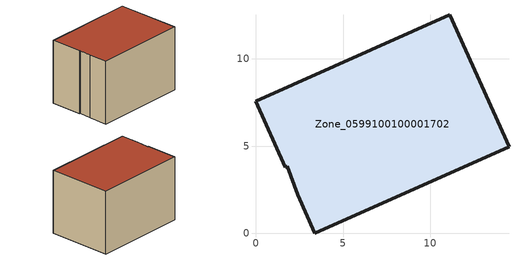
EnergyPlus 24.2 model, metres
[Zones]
Zone_0599100100001702
 floor ground (C_G): 1.68,3.79 0,7.58 11.12,12.54 14.51,4.96 3.37,0 2.38,2.21 1.78,3.84 z0
 wall outside (C_F): 0,7.58 1.68,3.79 1.78,3.84 2.38,2.21 3.37,0 14.51,4.96 11.12,12.54 0,7.58 z0:8.26
 roof outside (C_R): 2.38,2.21 3.37,0 14.51,4.96 11.12,12.54 0,7.58 1.68,3.79 1.78,3.84 z8.26
[BUILDING]
Pand.0599100100001702: North Axis=0; Terrain=City; Loads Convergence Tolerance Value=0.04; Temperature Convergence Tolerance Value=0.4; Solar Distribution=FullExterior; Maximum Number of Warmup Days=25; Minimum Number of Warmup Days=1
[Site:Location]
Rotterdam.The.Hague.AP_ZH_NLD Design_Conditions: Latitude=51.96; Longitude=4.45; Time Zone=1; Elevation=-4.5
[SITE:GROUNDTEMPERATURE:BUILDINGSURFACE]
18, 18, 18, 18, 18, 18, 18, 18, 18, 18, 18, 18
[MATERIAL] Thermal Absorptance=0.9; Solar Absorptance=0.7; Visible Absorptance=0.7
Name | Roughness | Thickness | Conductivity | Density | Specific Heat
G.D.2006-2014 | MediumSmooth | 0.15 | 0.06 | 540 | 1210
F.D.2006-2014 | Rough | 0.3 | 0.12 | 1920 | 840
R.D.2006-2014 | MediumRough | 0.2 | 0.08 | 1500 | 1000
[CONSTRUCTION]
C_G: G.D.2006-2014
C_F: F.D.2006-2014
C_R: R.D.2006-2014
[ZONE]
Zone_0599100100001702: Type=1; Multiplier=1; Ceiling Height=Autocalculate; Volume=Autocalculate; Floor Area=autocalculate; Part of Total Floor Area=Yes
[ZONEINFILTRATION:DESIGNFLOWRATE]
Infil_Zone_0599100100001702: Zone or ZoneList or Space or SpaceList=Zone_0599100100001702; Schedule=AlwaysOn; Design Flow Rate Calculation Method=Flow/Area; Flow Rate per Floor Area=0.0021; Constant Term Coefficient=1; Temperature Term Coefficient=0; Velocity Term Coefficient=0; Velocity Squared Term Coefficient=0
[HVACTEMPLATE:ZONE:IDEALLOADSAIRSYSTEM]
Zone_0599100100001702: Maximum Heating Supply Air Temperature=50; Minimum Cooling Supply Air Temperature=13; Maximum Heating Supply Air Humidity Ratio=0.0156; Minimum Cooling Supply Air Humidity Ratio=0.0077; Heating Limit=NoLimit; Cooling Limit=NoLimit; Dehumidification Control Type=ConstantSensibleHeatRatio; Cooling Sensible Heat Ratio=0.7; Dehumidification Setpoint=60; Humidification Control Type=None; Humidification Setpoint=30; Outdoor Air Method=None; Outdoor Air Flow Rate per Person=0.00944; Outdoor Air Flow Rate per Zone Floor Area=0; Outdoor Air Flow Rate per Zone=0; Demand Controlled Ventilation Type=None; Outdoor Air Economizer Type=NoEconomizer; Heat Recovery Type=None; Sensible Heat Recovery Effectiveness=0.7; Latent Heat Recovery Effectiveness=0.65
[ZONECONTROL:THERMOSTAT]
ThermostatControl_Zone_0599100100001702: Zone or ZoneList=Zone_0599100100001702; Control Type Schedule=DualSetpointControlType; Control 1=Thermostat_Zone_0599100100001702; Temperature Difference Between Cutout And Setpoint=0
[THERMOSTATSETPOINT:DUALSETPOINT]
Thermostat_Zone_0599100100001702: Heating Setpoint Temperature Schedule=HeatingSetpoint_Zone_0599100100001702; Cooling Setpoint Temperature Schedule=CoolingSetpoint_Zone_0599100100001702
[SCHEDULE:COMPACT]
HeatingSetpoint_Zone_0599100100001702: Through: 12/31, For: AllDays, Until: 24:00, 21
CoolingSetpoint_Zone_0599100100001702: Through: 12/31, For: AllDays, Until: 24:00, 24
DualSetpointControlType: Through: 12/31, For: AllDays, Until: 24:00, 4
AlwaysOn: Through: 12/31, For: AllDays, Until: 24:00, 1
